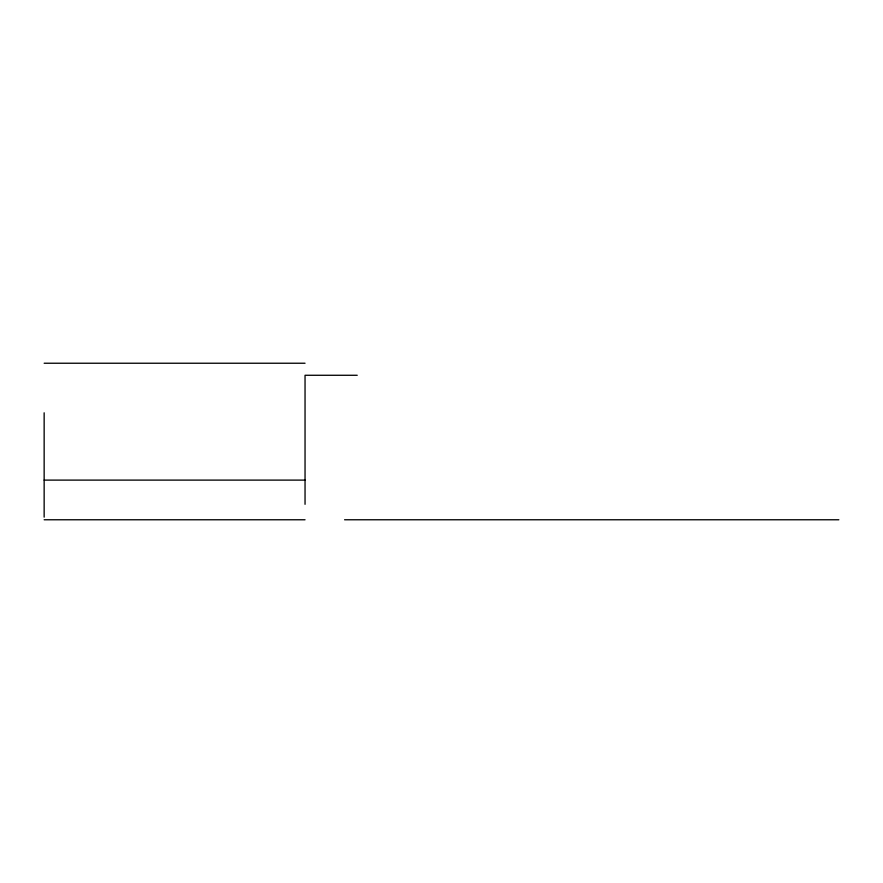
<?xml version="1.0" encoding="UTF-8"?>
<svg xmlns="http://www.w3.org/2000/svg" width="883" height="883" viewBox="0 0 883 883"><rect width="100%" height="100%" fill="white"/><g stroke="black" fill="none" stroke-linecap="round" stroke-linejoin="round"><path stroke-width="1.32" d="M44.15 363.233L305.043 363.233M357.229 375.275L305.043 375.275L305.043 504.314M44.15 480.109L305.043 480.109M44.15 519.767L305.043 519.767M344.58 519.767L838.85 519.767M44.15 412.803L44.15 517.162"/></g></svg>
